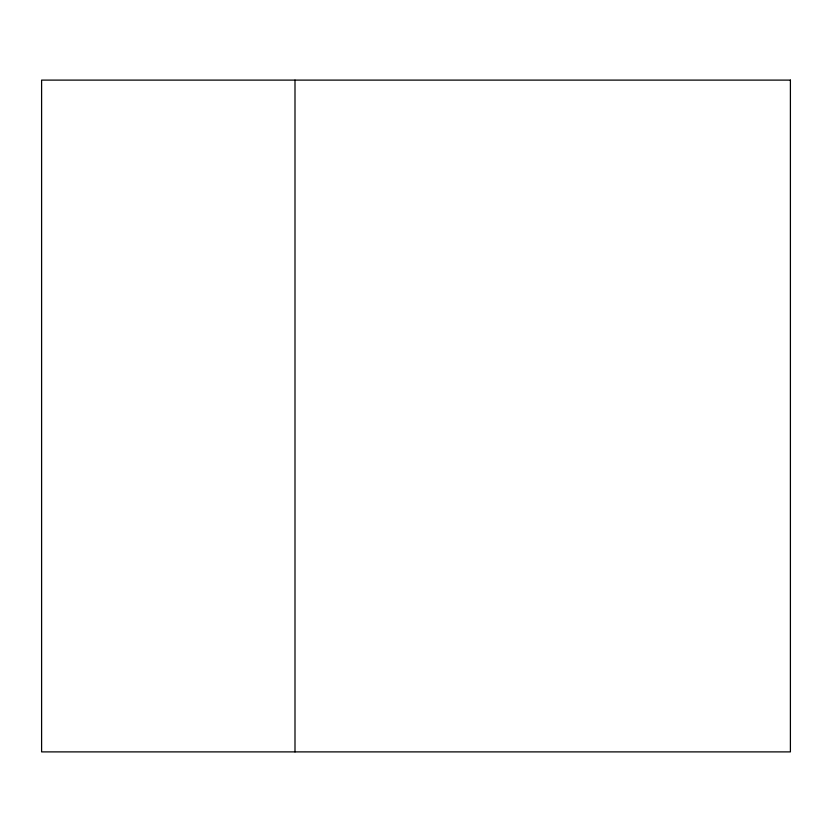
<?xml version="1.0" encoding="UTF-8"?>
<svg xmlns="http://www.w3.org/2000/svg" width="832" height="832" viewBox="0 0 832 832"><rect width="100%" height="100%" fill="white"/><g stroke="black" fill="none" stroke-linecap="round" stroke-linejoin="round"><path stroke-width="1.25" d="M294.996 80.111L294.996 751.889M790.4 80.111L41.6 80.111L41.6 751.889L790.4 751.889L790.4 80.111"/></g></svg>
